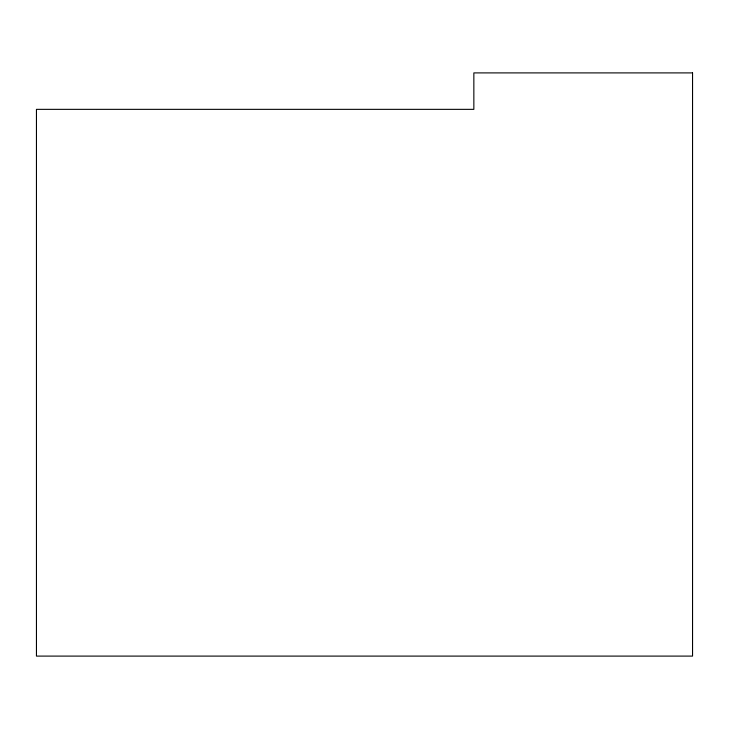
<?xml version="1.0" encoding="UTF-8"?>
<svg xmlns="http://www.w3.org/2000/svg" width="729" height="729" viewBox="0 0 729 729"><rect width="100%" height="100%" fill="white"/><g stroke="black" fill="none" stroke-linecap="round" stroke-linejoin="round"><path stroke-width="1.09" d="M692.55 72.9L473.85 72.9L473.85 109.35L36.45 109.35L36.45 656.1L692.55 656.1L692.55 72.9"/></g></svg>
